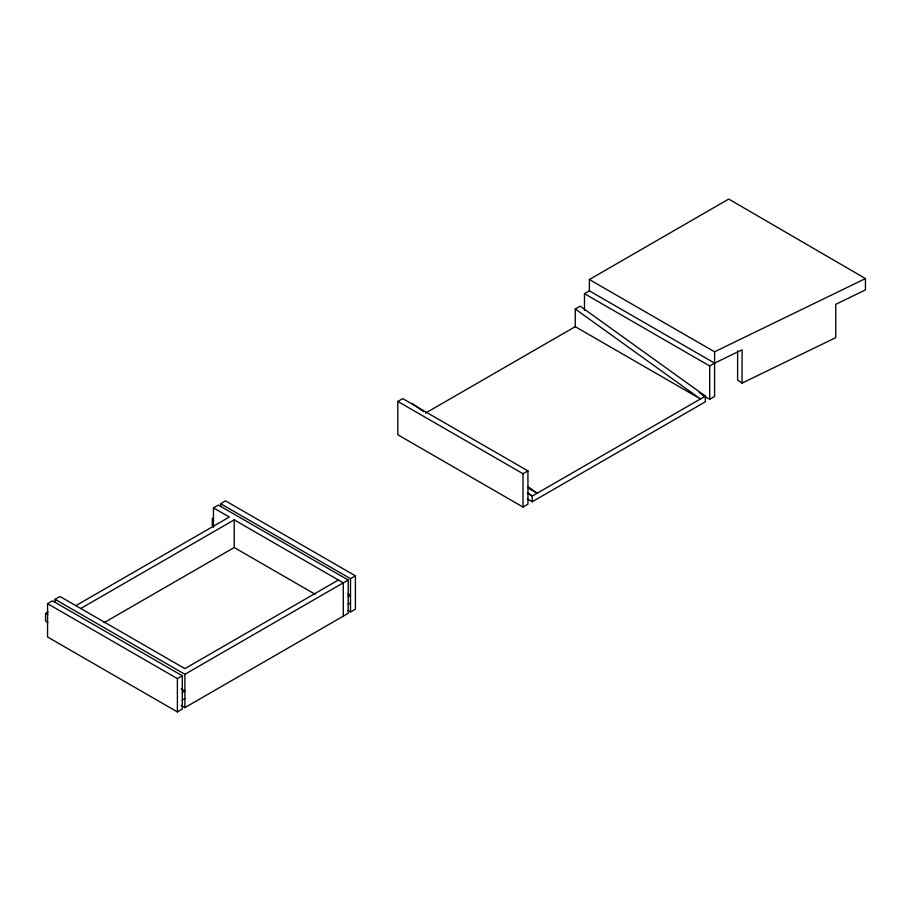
<?xml version="1.0" encoding="UTF-8"?>
<svg xmlns="http://www.w3.org/2000/svg" width="911" height="911" viewBox="0 0 911 911"><rect width="100%" height="100%" fill="white"/><g stroke="black" fill="none" stroke-linecap="round" stroke-linejoin="round"><path stroke-width="1.37" d="M742.078 383.11L742.078 349.79L714.6 363.136L589.383 290.848L589.383 279.518L728.732 199.065L865.45 278.572L865.45 289.903L835.763 304.308L835.763 337.628L742.078 383.11L737.614 380.046L737.614 350.894M47.566 603.663L52.474 600.827L182.302 675.791L182.302 709.1L177.394 711.935L47.566 636.971L47.566 603.663L177.394 678.615L182.302 675.791M55.07 602.103L55.07 599.336L59.978 596.5L184.899 668.628L338.38 580.011M213.459 527.321L213.459 507.882L218.367 505.058L348.196 580.011L348.196 613.319L184.899 707.596L181.221 705.478M220.678 506.493L220.678 503.726L225.575 500.891L355.404 575.843L355.404 609.163L350.507 611.987L348.048 610.575M397.822 401.444L402.719 398.619L527.936 470.907L527.936 504.227L523.028 507.051L397.822 434.763L397.822 401.444L523.028 473.743L527.936 470.907M584.486 310.332L584.486 293.684L589.383 290.848M47.862 622.441L45.55 621.108L45.55 613.49L48.146 611.987M425.46 413.138L575.251 326.662L575.251 309L580.159 306.176L705.365 396.114L705.365 401.785L532.263 501.722L527.355 498.886M75.841 605.656L229.333 517.049L213.459 507.882M80.749 608.491L234.229 519.874L343.288 582.846L343.288 616.155M104.082 622.668L234.229 547.534L315.104 594.223M584.486 293.684L709.692 365.971L714.6 363.136M55.07 599.336L184.899 674.288L348.196 580.011M220.678 503.726L350.507 578.679L355.404 575.843M182.302 692.44L184.899 690.948L181.221 688.818M348.196 596.671L350.507 595.338L348.048 593.915M182.302 700.058L184.899 698.555M348.196 604.278L350.507 602.945M702.324 395.032L709.692 399.28L714.6 396.456L714.6 351.805L589.383 279.518M714.6 351.805L865.45 278.572M699.227 392.573L705.365 396.114L532.263 496.062L527.355 493.227M575.251 326.662L700.457 398.95L575.251 309M528.574 488.262L537.171 493.227L527.981 486.622M45.55 613.49L47.862 614.823M411.954 403.277L423.444 411.533M527.663 492.76L532.263 496.062L532.263 501.722M709.692 365.971L709.692 399.28M523.028 473.743L523.028 507.051M350.507 578.679L350.507 611.987M234.229 519.874L234.229 547.534M212.309 518.211L212.309 525.829M184.899 674.288L184.899 707.596M177.394 678.615L177.394 711.935"/></g></svg>
